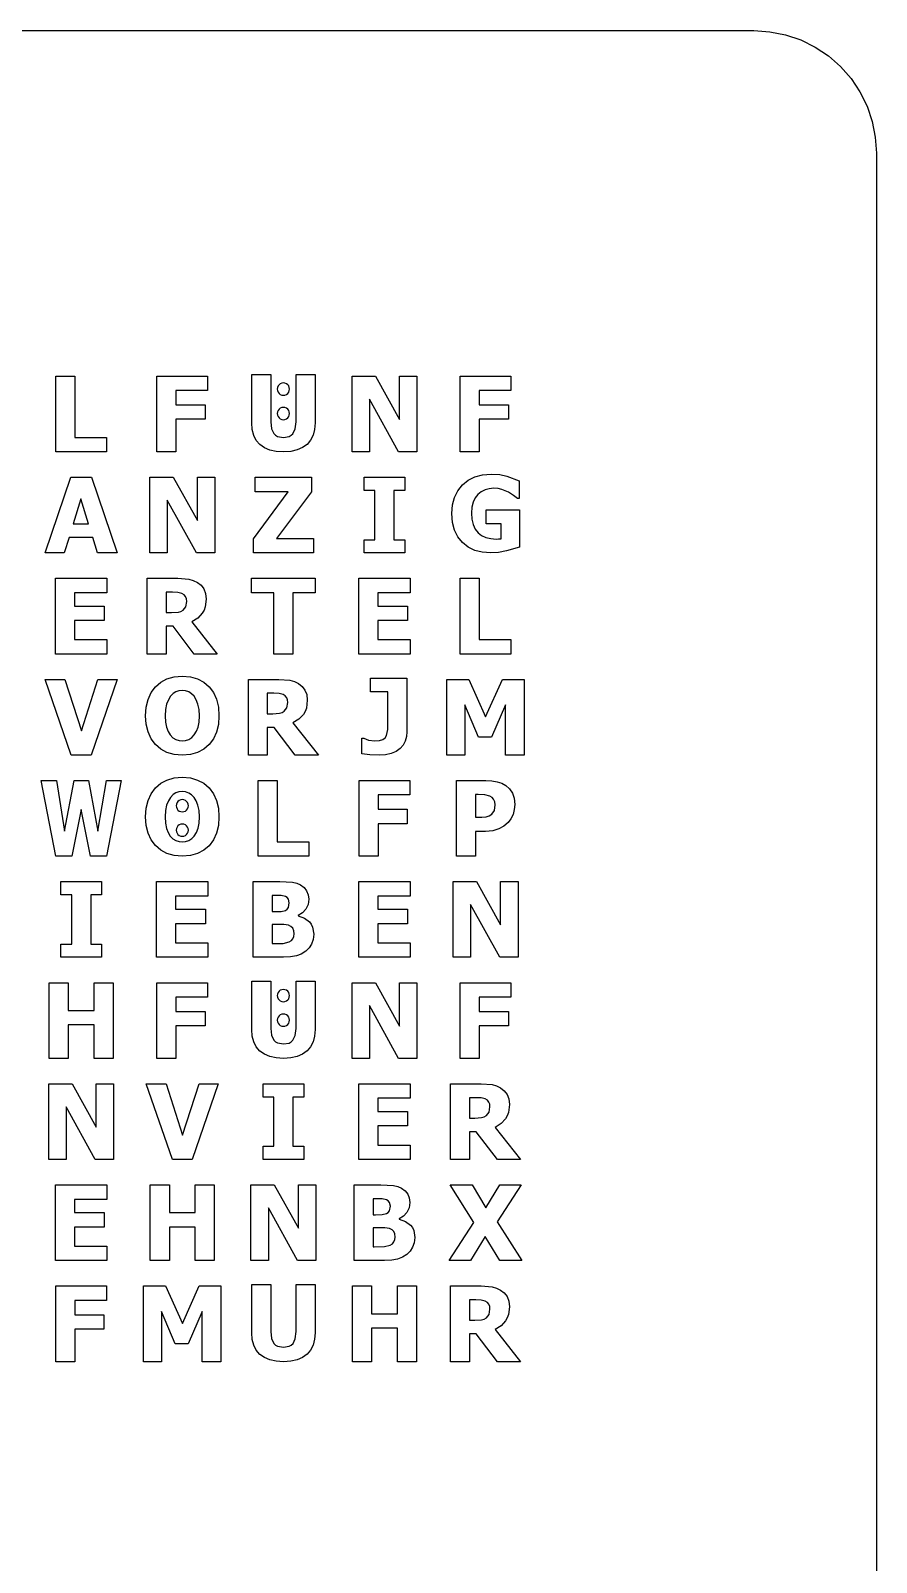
# Model space of a CAD drawing. Header units: metres. Extents: x -40 to 250, y -40 to 460.
# Drawn here: x 112 to 250, y 210 to 460 of the extents above; entities that cross this region are included whole.
import ezdxf

# ---------------------------------------------------------------- set-up
doc = ezdxf.new("R2010")
doc.units = ezdxf.units.M

msp = doc.modelspace()

# ---------------------------------------------------------------- linework, layer by layer
at = {"layer": 'A'}
for p, q in [((114.35, 374.75), (118.53, 387.11)), ((118.53, 387.11), (121.92, 387.11)), ((121.92, 387.11), (126.09, 374.75)), ((120.18, 383.59), (118.92, 379.52)), ((121.44, 379.52), (120.18, 383.59)), ((118.92, 379.52), (121.44, 379.52)), ((118.24, 377.27), (117.47, 374.75)), ((122.12, 377.27), (118.24, 377.27)), ((122.89, 374.75), (122.12, 377.27)), ((117.47, 374.75), (114.35, 374.75)), ((126.09, 374.75), (122.89, 374.75))]:
    msp.add_line(p, q, dxfattribs=at)
at = {"layer": 'B#1'}
for p, q in [((148.28, 308.75), (148.28, 321.11)), ((148.28, 321.11), (152.65, 321.11)), ((152.65, 321.11), (154.71, 321.01)), ((154.71, 321.01), (155.39, 320.85)), ((155.39, 320.85), (156.03, 320.57)), ((156.03, 320.57), (156.61, 320.15)), ((156.61, 320.15), (157.02, 319.62)), ((151.59, 318.84), (151.37, 318.84)), ((151.37, 318.84), (151.37, 316.23)), ((152.84, 318.83), (151.59, 318.84)), ((153.56, 318.69), (152.84, 318.83)), ((153.84, 318.5), (153.56, 318.69)), ((154.04, 318.23), (153.84, 318.5)), ((154.19, 317.62), (154.04, 318.23)), ((154.05, 316.9), (154.19, 317.62)), ((157.02, 319.62), (157.27, 318.97)), ((157.35, 318.24), (157.24, 317.38)), ((157.27, 318.97), (157.35, 318.24)), ((151.37, 316.23), (151.76, 316.23)), ((151.76, 316.23), (152.88, 316.25)), ((152.88, 316.25), (153.54, 316.42)), ((153.54, 316.42), (153.85, 316.63)), ((153.85, 316.63), (154.05, 316.9)), ((156.36, 316.02), (155.65, 315.59)), ((155.65, 315.59), (155.65, 315.52)), ((155.65, 315.52), (156.68, 315.16)), ((156.9, 316.63), (156.36, 316.02)), ((156.68, 315.16), (157.48, 314.54)), ((157.24, 317.38), (156.9, 316.63)), ((151.94, 314.11), (151.37, 314.11)), ((151.37, 314.11), (151.37, 311.02)), ((153.27, 314.1), (151.94, 314.11)), ((154.04, 313.98), (153.27, 314.1)), ((154.45, 313.77), (154.04, 313.98)), ((154.74, 313.49), (154.45, 313.77)), ((154.92, 313.1), (154.74, 313.49)), ((154.97, 312.59), (154.92, 313.1)), ((154.93, 312.17), (154.97, 312.59)), ((157.48, 314.54), (157.78, 314.14)), ((157.78, 314.14), (158, 313.67)), ((158, 313.67), (158.17, 312.54)), ((158.17, 312.54), (158.08, 311.67)), ((151.37, 311.02), (151.54, 311.02)), ((151.54, 311.02), (153.21, 311.03)), ((153.21, 311.03), (154.16, 311.26)), ((154.16, 311.26), (154.53, 311.48)), ((154.53, 311.48), (154.78, 311.79)), ((154.78, 311.79), (154.93, 312.17)), ((157.41, 310.28), (156.88, 309.76)), ((157.82, 310.92), (157.41, 310.28)), ((158.08, 311.67), (157.82, 310.92)), ((153.23, 308.75), (148.28, 308.75)), ((154.4, 308.81), (153.23, 308.75)), ((155.35, 308.98), (154.4, 308.81)), ((156.15, 309.29), (155.35, 308.98)), ((156.88, 309.76), (156.15, 309.29))]:
    msp.add_line(p, q, dxfattribs=at)
at = {"layer": 'B#2'}
for p, q in [((164.78, 259.25), (164.78, 271.61)), ((164.78, 271.61), (169.14, 271.61)), ((169.14, 271.61), (171.21, 271.51)), ((171.21, 271.51), (171.89, 271.35)), ((171.89, 271.35), (172.52, 271.07)), ((172.52, 271.07), (173.1, 270.65)), ((173.1, 270.65), (173.52, 270.12)), ((173.52, 270.12), (173.76, 269.47)), ((168.08, 269.34), (167.87, 269.34)), ((167.87, 269.34), (167.87, 266.73)), ((169.33, 269.33), (168.08, 269.34)), ((170.06, 269.19), (169.33, 269.33)), ((170.34, 269), (170.06, 269.19)), ((170.54, 268.73), (170.34, 269)), ((170.69, 268.12), (170.54, 268.73)), ((170.55, 267.4), (170.69, 268.12)), ((173.73, 267.88), (173.39, 267.13)), ((173.84, 268.74), (173.73, 267.88)), ((173.76, 269.47), (173.84, 268.74)), ((167.87, 266.73), (168.26, 266.73)), ((168.26, 266.73), (169.37, 266.75)), ((169.37, 266.75), (170.03, 266.92)), ((170.03, 266.92), (170.35, 267.13)), ((170.35, 267.13), (170.55, 267.4)), ((172.85, 266.52), (172.14, 266.09)), ((172.14, 266.09), (172.14, 266.02)), ((172.14, 266.02), (173.17, 265.66)), ((173.39, 267.13), (172.85, 266.52)), ((173.17, 265.66), (173.98, 265.04)), ((173.98, 265.04), (174.28, 264.64)), ((168.44, 264.61), (167.87, 264.61)), ((167.87, 264.61), (167.87, 261.52)), ((169.76, 264.6), (168.44, 264.61)), ((170.54, 264.48), (169.76, 264.6)), ((170.95, 264.27), (170.54, 264.48)), ((171.24, 263.99), (170.95, 264.27)), ((171.41, 263.6), (171.24, 263.99)), ((171.27, 262.29), (171.42, 262.67)), ((171.47, 263.09), (171.41, 263.6)), ((171.42, 262.67), (171.47, 263.09)), ((174.28, 264.64), (174.49, 264.17)), ((174.49, 264.17), (174.67, 263.04)), ((174.67, 263.04), (174.58, 262.17)), ((167.87, 261.52), (168.03, 261.52)), ((168.03, 261.52), (169.71, 261.53)), ((169.71, 261.53), (170.66, 261.76)), ((170.66, 261.76), (171.02, 261.98)), ((171.02, 261.98), (171.27, 262.29)), ((173.38, 260.26), (172.65, 259.79)), ((173.91, 260.78), (173.38, 260.26)), ((174.32, 261.42), (173.91, 260.78)), ((174.58, 262.17), (174.32, 261.42)), ((169.73, 259.25), (164.78, 259.25)), ((170.9, 259.31), (169.73, 259.25)), ((171.85, 259.48), (170.9, 259.31)), ((172.65, 259.79), (171.85, 259.48))]:
    msp.add_line(p, q, dxfattribs=at)
at = {"layer": 'E#11'}
for p, q in [((165.54, 275.75), (165.54, 288.11)), ((165.54, 288.11), (173.9, 288.11)), ((173.9, 288.11), (173.9, 285.75)), ((173.9, 285.75), (168.63, 285.75)), ((168.63, 285.75), (168.63, 283.59)), ((168.63, 283.59), (173.49, 283.59)), ((173.49, 283.59), (173.49, 281.23)), ((173.49, 281.23), (168.63, 281.23)), ((168.63, 281.23), (168.63, 278.11)), ((168.63, 278.11), (173.9, 278.11)), ((173.9, 278.11), (173.9, 275.75)), ((173.9, 275.75), (165.54, 275.75))]:
    msp.add_line(p, q, dxfattribs=at)
at = {"layer": 'E#12'}
for p, q in [((116.04, 259.25), (116.04, 271.61)), ((116.04, 271.61), (124.4, 271.61)), ((124.4, 271.61), (124.4, 269.25)), ((124.4, 269.25), (119.13, 269.25)), ((119.13, 269.25), (119.13, 267.09)), ((119.13, 267.09), (123.99, 267.09)), ((123.99, 267.09), (123.99, 264.73)), ((123.99, 264.73), (119.13, 264.73)), ((119.13, 264.73), (119.13, 261.61)), ((119.13, 261.61), (124.4, 261.61)), ((124.4, 261.61), (124.4, 259.25)), ((124.4, 259.25), (116.04, 259.25))]:
    msp.add_line(p, q, dxfattribs=at)
at = {"layer": 'E#3'}
for p, q in [((116.04, 358.25), (116.04, 370.61)), ((116.04, 370.61), (124.4, 370.61)), ((124.4, 370.61), (124.4, 368.25)), ((124.4, 368.25), (119.13, 368.25)), ((119.13, 368.25), (119.13, 366.09)), ((119.13, 366.09), (123.99, 366.09)), ((123.99, 366.09), (123.99, 363.73)), ((123.99, 363.73), (119.13, 363.73)), ((119.13, 363.73), (119.13, 360.61)), ((119.13, 360.61), (124.4, 360.61)), ((124.4, 360.61), (124.4, 358.25)), ((124.4, 358.25), (116.04, 358.25))]:
    msp.add_line(p, q, dxfattribs=at)
at = {"layer": 'E#4'}
for p, q in [((165.54, 358.25), (165.54, 370.61)), ((165.54, 370.61), (173.9, 370.61)), ((173.9, 370.61), (173.9, 368.25)), ((173.9, 368.25), (168.63, 368.25)), ((168.63, 368.25), (168.63, 366.09)), ((168.63, 366.09), (173.49, 366.09)), ((173.49, 366.09), (173.49, 363.73)), ((173.49, 363.73), (168.63, 363.73)), ((168.63, 363.73), (168.63, 360.61)), ((168.63, 360.61), (173.9, 360.61)), ((173.9, 360.61), (173.9, 358.25)), ((173.9, 358.25), (165.54, 358.25))]:
    msp.add_line(p, q, dxfattribs=at)
at = {"layer": 'E#6'}
for p, q in [((132.54, 308.75), (132.54, 321.11)), ((132.54, 321.11), (140.9, 321.11)), ((140.9, 321.11), (140.9, 318.75)), ((140.9, 318.75), (135.63, 318.75)), ((135.63, 318.75), (135.63, 316.59)), ((135.63, 316.59), (140.49, 316.59)), ((140.49, 316.59), (140.49, 314.23)), ((140.49, 314.23), (135.63, 314.23)), ((135.63, 314.23), (135.63, 311.11)), ((135.63, 311.11), (140.9, 311.11)), ((140.9, 311.11), (140.9, 308.75)), ((140.9, 308.75), (132.54, 308.75))]:
    msp.add_line(p, q, dxfattribs=at)
at = {"layer": 'E#7'}
for p, q in [((165.54, 308.75), (165.54, 321.11)), ((165.54, 321.11), (173.9, 321.11)), ((173.9, 321.11), (173.9, 318.75)), ((173.9, 318.75), (168.63, 318.75)), ((168.63, 318.75), (168.63, 316.59)), ((168.63, 316.59), (173.49, 316.59)), ((173.49, 316.59), (173.49, 314.23)), ((173.49, 314.23), (168.63, 314.23)), ((168.63, 314.23), (168.63, 311.11)), ((168.63, 311.11), (173.9, 311.11)), ((173.9, 311.11), (173.9, 308.75)), ((173.9, 308.75), (165.54, 308.75))]:
    msp.add_line(p, q, dxfattribs=at)
at = {"layer": 'F'}
for p, q in [((132.58, 391.25), (132.58, 403.61)), ((132.58, 403.61), (140.86, 403.61)), ((140.86, 403.61), (140.86, 401.25)), ((140.86, 401.25), (135.67, 401.25)), ((135.67, 401.25), (135.67, 398.92)), ((135.67, 398.92), (140.44, 398.92)), ((140.44, 398.92), (140.44, 396.56)), ((140.44, 396.56), (135.67, 396.56)), ((135.67, 396.56), (135.67, 391.25)), ((135.67, 391.25), (132.58, 391.25))]:
    msp.add_line(p, q, dxfattribs=at)
at = {"layer": 'F#2'}
for p, q in [((182.08, 391.25), (182.08, 403.61)), ((182.08, 403.61), (190.36, 403.61)), ((190.36, 403.61), (190.36, 401.25)), ((190.36, 401.25), (185.17, 401.25)), ((185.17, 401.25), (185.17, 398.92)), ((185.17, 398.92), (189.94, 398.92)), ((189.94, 398.92), (189.94, 396.56)), ((189.94, 396.56), (185.17, 396.56)), ((185.17, 396.56), (185.17, 391.25)), ((185.17, 391.25), (182.08, 391.25))]:
    msp.add_line(p, q, dxfattribs=at)
at = {"layer": 'F#3'}
for p, q in [((165.58, 325.25), (165.58, 337.61)), ((165.58, 337.61), (173.86, 337.61)), ((173.86, 337.61), (173.86, 335.25)), ((173.86, 335.25), (168.67, 335.25)), ((168.67, 335.25), (168.67, 332.92)), ((168.67, 332.92), (173.44, 332.92)), ((173.44, 332.92), (173.44, 330.56)), ((173.44, 330.56), (168.67, 330.56)), ((168.67, 330.56), (168.67, 325.25)), ((168.67, 325.25), (165.58, 325.25))]:
    msp.add_line(p, q, dxfattribs=at)
at = {"layer": 'F#4'}
for p, q in [((132.58, 292.25), (132.58, 304.61)), ((132.58, 304.61), (140.86, 304.61)), ((140.86, 304.61), (140.86, 302.25)), ((140.86, 302.25), (135.67, 302.25)), ((135.67, 302.25), (135.67, 299.92)), ((135.67, 299.92), (140.44, 299.92)), ((140.44, 297.56), (135.67, 297.56)), ((135.67, 297.56), (135.67, 292.25)), ((140.44, 299.92), (140.44, 297.56)), ((135.67, 292.25), (132.58, 292.25))]:
    msp.add_line(p, q, dxfattribs=at)
at = {"layer": 'F#5'}
for p, q in [((182.08, 292.25), (182.08, 304.61)), ((182.08, 304.61), (190.36, 304.61)), ((190.36, 304.61), (190.36, 302.25)), ((190.36, 302.25), (185.17, 302.25)), ((185.17, 302.25), (185.17, 299.92)), ((185.17, 299.92), (189.94, 299.92)), ((189.94, 297.56), (185.17, 297.56)), ((185.17, 297.56), (185.17, 292.25)), ((189.94, 299.92), (189.94, 297.56)), ((185.17, 292.25), (182.08, 292.25))]:
    msp.add_line(p, q, dxfattribs=at)
at = {"layer": 'F#7'}
for p, q in [((116.08, 242.75), (116.08, 255.11)), ((116.08, 255.11), (124.36, 255.11)), ((124.36, 255.11), (124.36, 252.75)), ((124.36, 252.75), (119.17, 252.75)), ((119.17, 252.75), (119.17, 250.42)), ((119.17, 250.42), (123.94, 250.42)), ((123.94, 250.42), (123.94, 248.06)), ((123.94, 248.06), (119.17, 248.06)), ((119.17, 248.06), (119.17, 242.75)), ((119.17, 242.75), (116.08, 242.75))]:
    msp.add_line(p, q, dxfattribs=at)
at = {"layer": 'G'}
for p, q in [((185.74, 387.5), (187.16, 387.61)), ((187.16, 387.61), (188.57, 387.54)), ((188.57, 387.54), (189.69, 387.31)), ((181.67, 384.91), (182.43, 385.86)), ((182.43, 385.86), (183.37, 386.62)), ((183.37, 386.62), (184.48, 387.17)), ((184.48, 387.17), (185.74, 387.5)), ((186.13, 385.05), (185.51, 384.74)), ((186.83, 385.24), (186.13, 385.05)), ((187.59, 385.3), (186.83, 385.24)), ((188.25, 385.25), (187.59, 385.3)), ((188.88, 385.11), (188.25, 385.25)), ((189.95, 384.65), (188.88, 385.11)), ((189.69, 387.31), (191.7, 386.51)), ((191.7, 386.51), (191.7, 383.62)), ((180.7, 381.2), (180.81, 382.58)), ((180.81, 382.58), (181.13, 383.82)), ((181.13, 383.82), (181.67, 384.91)), ((184.19, 383.03), (183.97, 382.2)), ((184.52, 383.72), (184.19, 383.03)), ((184.96, 384.29), (184.52, 383.72)), ((185.51, 384.74), (184.96, 384.29)), ((190.77, 384.11), (189.95, 384.65)), ((191.41, 383.62), (190.77, 384.11)), ((191.7, 383.62), (191.41, 383.62)), ((180.81, 379.74), (180.7, 381.2)), ((183.97, 382.2), (183.9, 381.25)), ((183.9, 381.25), (183.97, 380.24)), ((183.97, 380.24), (184.17, 379.37)), ((186.34, 379.48), (186.34, 381.8)), ((186.34, 381.8), (191.75, 381.8)), ((191.75, 381.8), (191.75, 375.71)), ((181.13, 378.46), (180.81, 379.74)), ((181.67, 377.36), (181.13, 378.46)), ((184.17, 379.37), (184.51, 378.64)), ((184.51, 378.64), (184.99, 378.05)), ((184.99, 378.05), (185.58, 377.6)), ((185.58, 377.6), (186.28, 377.28)), ((188.74, 379.48), (186.34, 379.48)), ((188.74, 377.06), (188.74, 379.48)), ((182.43, 376.43), (181.67, 377.36)), ((183.37, 375.7), (182.43, 376.43)), ((184.45, 375.17), (183.37, 375.7)), ((185.69, 374.86), (184.45, 375.17)), ((186.28, 377.28), (187.07, 377.09)), ((187.07, 377.09), (187.96, 377.02)), ((187.96, 377.02), (188.35, 377.03)), ((189.63, 375.07), (188.34, 374.83)), ((188.35, 377.03), (188.74, 377.06)), ((191.75, 375.71), (189.63, 375.07)), ((187.07, 374.75), (185.69, 374.86)), ((188.34, 374.83), (187.07, 374.75))]:
    msp.add_line(p, q, dxfattribs=at)
at = {"layer": 'H#3'}
for p, q in [((115, 292.25), (115, 304.61)), ((115, 304.61), (118.11, 304.61)), ((118.11, 304.61), (118.11, 300.09)), ((122.33, 300.09), (122.33, 304.61)), ((122.33, 304.61), (125.44, 304.61)), ((125.44, 304.61), (125.44, 292.25)), ((118.11, 300.09), (122.33, 300.09)), ((122.33, 297.73), (118.11, 297.73)), ((118.11, 297.73), (118.11, 292.25)), ((122.33, 292.25), (122.33, 297.73)), ((118.11, 292.25), (115, 292.25)), ((125.44, 292.25), (122.33, 292.25))]:
    msp.add_line(p, q, dxfattribs=at)
at = {"layer": 'H#5'}
for p, q in [((131.5, 259.25), (131.5, 271.61)), ((131.5, 271.61), (134.61, 271.61)), ((134.61, 271.61), (134.61, 267.09)), ((138.83, 267.09), (138.83, 271.61)), ((138.83, 271.61), (141.94, 271.61)), ((141.94, 271.61), (141.94, 259.25)), ((134.61, 267.09), (138.83, 267.09)), ((138.83, 264.73), (134.61, 264.73)), ((134.61, 264.73), (134.61, 259.25)), ((138.83, 259.25), (138.83, 264.73)), ((134.61, 259.25), (131.5, 259.25)), ((141.94, 259.25), (138.83, 259.25))]:
    msp.add_line(p, q, dxfattribs=at)
at = {"layer": 'H#7'}
for p, q in [((164.5, 242.75), (164.5, 255.11)), ((164.5, 255.11), (167.61, 255.11)), ((167.61, 255.11), (167.61, 250.59)), ((171.83, 250.59), (171.83, 255.11)), ((171.83, 255.11), (174.94, 255.11)), ((174.94, 255.11), (174.94, 242.75)), ((167.61, 250.59), (171.83, 250.59)), ((171.83, 248.23), (167.61, 248.23)), ((167.61, 248.23), (167.61, 242.75)), ((171.83, 242.75), (171.83, 248.23)), ((167.61, 242.75), (164.5, 242.75)), ((174.94, 242.75), (171.83, 242.75))]:
    msp.add_line(p, q, dxfattribs=at)
at = {"layer": 'I#1'}
for p, q in [((166.39, 384.95), (166.39, 387.11)), ((166.39, 387.11), (173.05, 387.11)), ((173.05, 387.11), (173.05, 384.95)), ((168.17, 384.95), (166.39, 384.95)), ((168.17, 376.91), (168.17, 384.95)), ((173.05, 384.95), (171.27, 384.95)), ((171.27, 384.95), (171.27, 376.91)), ((166.39, 374.75), (166.39, 376.91)), ((166.39, 376.91), (168.17, 376.91)), ((171.27, 376.91), (173.05, 376.91)), ((173.05, 376.91), (173.05, 374.75)), ((173.05, 374.75), (166.39, 374.75))]:
    msp.add_line(p, q, dxfattribs=at)
at = {"layer": 'I#5'}
for p, q in [((116.89, 318.95), (116.89, 321.11)), ((116.89, 321.11), (123.55, 321.11)), ((123.55, 321.11), (123.55, 318.95)), ((118.67, 318.95), (116.89, 318.95)), ((118.67, 310.91), (118.67, 318.95)), ((123.55, 318.95), (121.77, 318.95)), ((121.77, 318.95), (121.77, 310.91)), ((116.89, 308.75), (116.89, 310.91)), ((116.89, 310.91), (118.67, 310.91)), ((121.77, 310.91), (123.55, 310.91)), ((123.55, 310.91), (123.55, 308.75)), ((123.55, 308.75), (116.89, 308.75))]:
    msp.add_line(p, q, dxfattribs=at)
at = {"layer": 'I#7'}
for p, q in [((149.9, 285.95), (149.9, 288.11)), ((149.9, 288.11), (156.56, 288.11)), ((156.56, 288.11), (156.56, 285.95)), ((151.67, 285.95), (149.9, 285.95)), ((151.67, 277.91), (151.67, 285.95)), ((156.56, 285.95), (154.78, 285.95)), ((154.78, 285.95), (154.78, 277.91)), ((149.9, 275.75), (149.9, 277.91)), ((149.9, 277.91), (151.67, 277.91)), ((154.78, 277.91), (156.56, 277.91)), ((156.56, 277.91), (156.56, 275.75)), ((156.56, 275.75), (149.9, 275.75))]:
    msp.add_line(p, q, dxfattribs=at)
at = {"layer": 'J'}
for p, q in [((167.46, 352.06), (167.46, 354.3)), ((167.46, 354.3), (173.39, 354.3)), ((173.39, 354.3), (173.39, 345.57)), ((170.29, 352.06), (167.46, 352.06)), ((170.29, 347.1), (170.29, 352.06)), ((170.05, 344.97), (170.27, 345.91)), ((170.27, 345.91), (170.29, 347.1)), ((173.39, 345.57), (173.32, 344.79)), ((166.05, 341.99), (166.05, 344.5)), ((166.05, 344.5), (166.33, 344.5)), ((166.33, 344.5), (167.11, 344.22)), ((167.11, 344.22), (168.16, 344.09)), ((168.16, 344.09), (168.89, 344.15)), ((168.89, 344.15), (169.43, 344.32)), ((169.43, 344.32), (169.81, 344.6)), ((169.81, 344.6), (170.05, 344.97)), ((172.29, 342.85), (171.61, 342.36)), ((172.77, 343.4), (172.29, 342.85)), ((173.12, 344.05), (172.77, 343.4)), ((173.32, 344.79), (173.12, 344.05)), ((167.32, 341.81), (166.05, 341.99)), ((168.87, 341.75), (167.32, 341.81)), ((169.91, 341.82), (168.87, 341.75)), ((170.82, 342.02), (169.91, 341.82)), ((171.61, 342.36), (170.82, 342.02))]:
    msp.add_line(p, q, dxfattribs=at)
at = {"layer": 'L'}
for p, q in [((116.1, 391.25), (116.1, 403.61)), ((116.1, 403.61), (119.2, 403.61)), ((119.2, 403.61), (119.2, 393.61)), ((119.2, 393.61), (124.35, 393.61)), ((124.35, 393.61), (124.35, 391.25)), ((124.35, 391.25), (116.1, 391.25))]:
    msp.add_line(p, q, dxfattribs=at)
at = {"layer": 'L#1'}
for p, q in [((182.1, 358.25), (182.1, 370.61)), ((182.1, 370.61), (185.2, 370.61)), ((185.2, 370.61), (185.2, 360.61)), ((185.2, 360.61), (190.35, 360.61)), ((190.35, 360.61), (190.35, 358.25)), ((190.35, 358.25), (182.1, 358.25))]:
    msp.add_line(p, q, dxfattribs=at)
at = {"layer": 'L#3'}
for p, q in [((149.1, 325.25), (149.1, 337.61)), ((149.1, 337.61), (152.21, 337.61)), ((152.21, 337.61), (152.21, 327.61)), ((152.21, 327.61), (157.35, 327.61)), ((157.35, 327.61), (157.35, 325.25)), ((157.35, 325.25), (149.1, 325.25))]:
    msp.add_line(p, q, dxfattribs=at)
at = {"layer": 'Layer0'}
for p, q in [((-20, 460), (230, 460)), ((230, 460), (232.61, 459.83)), ((232.61, 459.83), (235.18, 459.32)), ((235.18, 459.32), (237.65, 458.48)), ((237.65, 458.48), (240, 457.32)), ((240, 457.32), (242.18, 455.87)), ((242.18, 455.87), (244.14, 454.14)), ((244.14, 454.14), (245.87, 452.18)), ((245.87, 452.18), (247.32, 450)), ((247.32, 450), (248.48, 447.65)), ((248.48, 447.65), (249.32, 445.18)), ((249.32, 445.18), (249.83, 442.61)), ((249.83, 442.61), (250, 440)), ((250, 440), (250, -20)), ((153.22, 402.5), (152.96, 402.47)), ((153.48, 402.47), (153.22, 402.5)), ((152.26, 401.76), (152.22, 401.5)), ((152.22, 401.5), (152.26, 401.24)), ((152.36, 402), (152.26, 401.76)), ((152.26, 401.24), (152.36, 401)), ((152.51, 402.21), (152.36, 402)), ((152.36, 401), (152.51, 400.79)), ((152.72, 402.37), (152.51, 402.21)), ((152.51, 400.79), (152.72, 400.63)), ((152.96, 402.47), (152.72, 402.37)), ((152.72, 400.63), (152.96, 400.53)), ((152.96, 400.53), (153.22, 400.5)), ((153.22, 400.5), (153.48, 400.53)), ((153.72, 402.37), (153.48, 402.47)), ((153.48, 400.53), (153.72, 400.63)), ((153.93, 402.21), (153.72, 402.37)), ((153.72, 400.63), (153.93, 400.79)), ((154.09, 402), (153.93, 402.21)), ((153.93, 400.79), (154.09, 401)), ((154.19, 401.76), (154.09, 402)), ((154.09, 401), (154.19, 401.24)), ((154.22, 401.5), (154.19, 401.76)), ((154.19, 401.24), (154.22, 401.5)), ((152.26, 397.76), (152.22, 397.5)), ((152.22, 397.5), (152.26, 397.24)), ((152.36, 398), (152.26, 397.76)), ((152.51, 398.21), (152.36, 398)), ((152.72, 398.37), (152.51, 398.21)), ((152.96, 398.47), (152.72, 398.37)), ((153.22, 398.5), (152.96, 398.47)), ((153.48, 398.47), (153.22, 398.5)), ((153.72, 398.37), (153.48, 398.47)), ((153.93, 398.21), (153.72, 398.37)), ((154.09, 398), (153.93, 398.21)), ((154.19, 397.76), (154.09, 398)), ((154.22, 397.5), (154.19, 397.76)), ((154.19, 397.24), (154.22, 397.5)), ((152.26, 397.24), (152.36, 397)), ((152.36, 397), (152.51, 396.79)), ((152.51, 396.79), (152.72, 396.63)), ((152.72, 396.63), (152.96, 396.53)), ((152.96, 396.53), (153.22, 396.5)), ((153.22, 396.5), (153.48, 396.53)), ((153.48, 396.53), (153.72, 396.63)), ((153.72, 396.63), (153.93, 396.79)), ((153.93, 396.79), (154.09, 397)), ((154.09, 397), (154.19, 397.24)), ((135.76, 333.76), (135.72, 333.5)), ((135.72, 333.5), (135.76, 333.24)), ((135.86, 334), (135.76, 333.76)), ((135.76, 333.24), (135.86, 333)), ((136.01, 334.21), (135.86, 334)), ((135.86, 333), (136.01, 332.79)), ((136.22, 334.37), (136.01, 334.21)), ((136.01, 332.79), (136.22, 332.63)), ((136.46, 334.47), (136.22, 334.37)), ((136.22, 332.63), (136.46, 332.53)), ((136.72, 334.5), (136.46, 334.47)), ((136.46, 332.53), (136.72, 332.5)), ((136.98, 334.47), (136.72, 334.5)), ((136.72, 332.5), (136.98, 332.53)), ((137.22, 334.37), (136.98, 334.47)), ((136.98, 332.53), (137.22, 332.63)), ((137.43, 334.21), (137.22, 334.37)), ((137.22, 332.63), (137.43, 332.79)), ((137.59, 334), (137.43, 334.21)), ((137.43, 332.79), (137.59, 333)), ((137.69, 333.76), (137.59, 334)), ((137.59, 333), (137.69, 333.24)), ((137.72, 333.5), (137.69, 333.76)), ((137.69, 333.24), (137.72, 333.5)), ((136.01, 330.21), (135.86, 330)), ((136.22, 330.37), (136.01, 330.21)), ((136.46, 330.47), (136.22, 330.37)), ((136.72, 330.5), (136.46, 330.47)), ((136.98, 330.47), (136.72, 330.5)), ((137.22, 330.37), (136.98, 330.47)), ((137.43, 330.21), (137.22, 330.37)), ((137.59, 330), (137.43, 330.21)), ((135.76, 329.76), (135.72, 329.5)), ((135.72, 329.5), (135.76, 329.24)), ((135.86, 330), (135.76, 329.76)), ((135.76, 329.24), (135.86, 329)), ((135.86, 329), (136.01, 328.79)), ((136.01, 328.79), (136.22, 328.63)), ((136.22, 328.63), (136.46, 328.53)), ((136.46, 328.53), (136.72, 328.5)), ((136.72, 328.5), (136.98, 328.53)), ((136.98, 328.53), (137.22, 328.63)), ((137.22, 328.63), (137.43, 328.79)), ((137.43, 328.79), (137.59, 329)), ((137.69, 329.76), (137.59, 330)), ((137.59, 329), (137.69, 329.24)), ((137.72, 329.5), (137.69, 329.76)), ((137.69, 329.24), (137.72, 329.5)), ((152.26, 302.76), (152.22, 302.5)), ((152.36, 303), (152.26, 302.76)), ((152.51, 303.21), (152.36, 303)), ((152.72, 303.37), (152.51, 303.21)), ((152.96, 303.47), (152.72, 303.37)), ((153.22, 303.5), (152.96, 303.47)), ((153.48, 303.47), (153.22, 303.5)), ((153.72, 303.37), (153.48, 303.47)), ((153.93, 303.21), (153.72, 303.37)), ((154.09, 303), (153.93, 303.21)), ((154.19, 302.76), (154.09, 303)), ((154.22, 302.5), (154.19, 302.76)), ((152.22, 302.5), (152.26, 302.24)), ((152.26, 302.24), (152.36, 302)), ((152.36, 302), (152.51, 301.79)), ((152.51, 301.79), (152.72, 301.63)), ((152.72, 301.63), (152.96, 301.53)), ((152.96, 301.53), (153.22, 301.5)), ((153.22, 301.5), (153.48, 301.53)), ((153.48, 301.53), (153.72, 301.63)), ((153.72, 301.63), (153.93, 301.79)), ((153.93, 301.79), (154.09, 302)), ((154.09, 302), (154.19, 302.24)), ((154.19, 302.24), (154.22, 302.5)), ((152.26, 298.76), (152.22, 298.5)), ((152.22, 298.5), (152.26, 298.24)), ((152.36, 299), (152.26, 298.76)), ((152.26, 298.24), (152.36, 298)), ((152.51, 299.21), (152.36, 299)), ((152.36, 298), (152.51, 297.79)), ((152.72, 299.37), (152.51, 299.21)), ((152.51, 297.79), (152.72, 297.63)), ((152.96, 299.47), (152.72, 299.37)), ((152.72, 297.63), (152.96, 297.53)), ((153.22, 299.5), (152.96, 299.47)), ((152.96, 297.53), (153.22, 297.5)), ((153.48, 299.47), (153.22, 299.5)), ((153.22, 297.5), (153.48, 297.53)), ((153.72, 299.37), (153.48, 299.47)), ((153.48, 297.53), (153.72, 297.63)), ((153.93, 299.21), (153.72, 299.37)), ((153.72, 297.63), (153.93, 297.79)), ((154.09, 299), (153.93, 299.21)), ((153.93, 297.79), (154.09, 298)), ((154.19, 298.76), (154.09, 299)), ((154.09, 298), (154.19, 298.24)), ((154.22, 298.5), (154.19, 298.76)), ((154.19, 298.24), (154.22, 298.5))]:
    msp.add_line(p, q, dxfattribs=at)
at = {"layer": 'M'}
for p, q in [((179.91, 341.75), (179.91, 354.11)), ((179.91, 354.11), (183.49, 354.11)), ((183.49, 354.11), (186.23, 348.01)), ((186.23, 348.01), (188.96, 354.11)), ((188.96, 354.11), (192.53, 354.11)), ((192.53, 354.11), (192.53, 341.75)), ((185.08, 344.66), (182.83, 349.94)), ((182.83, 349.94), (182.83, 341.75)), ((189.45, 349.94), (187.2, 344.66)), ((189.45, 341.75), (189.45, 349.94)), ((187.2, 344.66), (185.08, 344.66)), ((182.83, 341.75), (179.91, 341.75)), ((192.53, 341.75), (189.45, 341.75))]:
    msp.add_line(p, q, dxfattribs=at)
at = {"layer": 'M#1'}
for p, q in [((130.41, 242.75), (130.41, 255.11)), ((130.41, 255.11), (133.99, 255.11)), ((133.99, 255.11), (136.73, 249.01)), ((136.73, 249.01), (139.46, 255.11)), ((139.46, 255.11), (143.03, 255.11)), ((143.03, 255.11), (143.03, 242.75)), ((135.58, 245.66), (133.33, 250.94)), ((133.33, 250.94), (133.33, 242.75)), ((139.95, 250.94), (137.7, 245.66)), ((139.95, 242.75), (139.95, 250.94)), ((137.7, 245.66), (135.58, 245.66)), ((133.33, 242.75), (130.41, 242.75)), ((143.03, 242.75), (139.95, 242.75))]:
    msp.add_line(p, q, dxfattribs=at)
at = {"layer": 'N'}
for p, q in [((164.43, 391.25), (164.43, 403.61)), ((164.43, 403.61), (168.24, 403.61)), ((168.24, 403.61), (172.18, 396.53)), ((172.18, 396.53), (172.18, 403.61)), ((172.18, 403.61), (175.02, 403.61)), ((175.02, 403.61), (175.02, 391.25)), ((172.03, 391.25), (167.26, 399.87)), ((167.26, 399.87), (167.26, 391.25)), ((167.26, 391.25), (164.43, 391.25)), ((175.02, 391.25), (172.03, 391.25))]:
    msp.add_line(p, q, dxfattribs=at)
at = {"layer": 'N#2'}
for p, q in [((131.43, 374.75), (131.43, 387.11)), ((131.43, 387.11), (135.24, 387.11)), ((135.24, 387.11), (139.18, 380.03)), ((139.18, 380.03), (139.18, 387.11)), ((139.18, 387.11), (142.02, 387.11)), ((142.02, 387.11), (142.02, 374.75)), ((139.03, 374.75), (134.26, 383.37)), ((134.26, 383.37), (134.26, 374.75)), ((134.26, 374.75), (131.43, 374.75)), ((142.02, 374.75), (139.03, 374.75))]:
    msp.add_line(p, q, dxfattribs=at)
at = {"layer": 'N#5'}
for p, q in [((180.93, 308.75), (180.93, 321.11)), ((180.93, 321.11), (184.74, 321.11)), ((184.74, 321.11), (188.68, 314.03)), ((188.68, 314.03), (188.68, 321.11)), ((188.68, 321.11), (191.52, 321.11)), ((191.52, 321.11), (191.52, 308.75)), ((188.53, 308.75), (183.76, 317.37)), ((183.76, 317.37), (183.76, 308.75)), ((183.76, 308.75), (180.93, 308.75)), ((191.52, 308.75), (188.53, 308.75))]:
    msp.add_line(p, q, dxfattribs=at)
at = {"layer": 'N#6'}
for p, q in [((164.43, 292.25), (164.43, 304.61)), ((164.43, 304.61), (168.24, 304.61)), ((168.24, 304.61), (172.18, 297.53)), ((172.18, 297.53), (172.18, 304.61)), ((172.18, 304.61), (175.02, 304.61)), ((175.02, 304.61), (175.02, 292.25)), ((172.03, 292.25), (167.26, 300.87)), ((167.26, 300.87), (167.26, 292.25)), ((167.26, 292.25), (164.43, 292.25)), ((175.02, 292.25), (172.03, 292.25))]:
    msp.add_line(p, q, dxfattribs=at)
at = {"layer": 'N#8'}
for p, q in [((114.93, 275.75), (114.93, 288.11)), ((114.93, 288.11), (118.74, 288.11)), ((118.74, 288.11), (122.68, 281.03)), ((122.68, 281.03), (122.68, 288.11)), ((122.68, 288.11), (125.52, 288.11)), ((125.52, 288.11), (125.52, 275.75)), ((122.53, 275.75), (117.76, 284.37)), ((117.76, 284.37), (117.76, 275.75)), ((117.76, 275.75), (114.93, 275.75)), ((125.52, 275.75), (122.53, 275.75))]:
    msp.add_line(p, q, dxfattribs=at)
at = {"layer": 'N#9'}
for p, q in [((147.93, 259.25), (147.93, 271.61)), ((147.93, 271.61), (151.74, 271.61)), ((151.74, 271.61), (155.68, 264.53)), ((155.68, 264.53), (155.68, 271.61)), ((155.68, 271.61), (158.52, 271.61)), ((158.52, 271.61), (158.52, 259.25)), ((155.53, 259.25), (150.77, 267.87)), ((150.77, 267.87), (150.77, 259.25)), ((150.77, 259.25), (147.93, 259.25)), ((158.52, 259.25), (155.53, 259.25))]:
    msp.add_line(p, q, dxfattribs=at)
at = {"layer": 'O'}
for p, q in [((131.63, 351.95), (132.33, 352.89)), ((132.33, 352.89), (133.2, 353.65)), ((133.2, 353.65), (134.22, 354.19)), ((134.22, 354.19), (135.39, 354.52)), ((135.39, 354.52), (136.72, 354.63)), ((136.72, 354.63), (138.04, 354.52)), ((138.04, 354.52), (139.21, 354.19)), ((139.21, 354.19), (140.23, 353.66)), ((140.23, 353.66), (141.11, 352.9)), ((141.11, 352.9), (141.81, 351.96)), ((130.83, 349.6), (131.13, 350.85)), ((131.13, 350.85), (131.63, 351.95)), ((134.17, 350.08), (134, 349.21)), ((134.45, 350.8), (134.17, 350.08)), ((134.79, 351.36), (134.45, 350.8)), ((135.23, 351.81), (134.79, 351.36)), ((135.69, 352.09), (135.23, 351.81)), ((136.18, 352.24), (135.69, 352.09)), ((136.73, 352.29), (136.18, 352.24)), ((137.26, 352.24), (136.73, 352.29)), ((137.77, 352.07), (137.26, 352.24)), ((138.24, 351.78), (137.77, 352.07)), ((138.67, 351.35), (138.24, 351.78)), ((139.01, 350.78), (138.67, 351.35)), ((139.28, 350.07), (139.01, 350.78)), ((139.45, 349.21), (139.28, 350.07)), ((141.81, 351.96), (142.31, 350.86)), ((142.31, 350.86), (142.61, 349.6)), ((130.73, 348.18), (130.83, 349.6)), ((130.83, 346.78), (130.73, 348.18)), ((134, 349.21), (133.94, 348.18)), ((133.94, 348.18), (133.99, 347.14)), ((139.51, 348.19), (139.45, 349.21)), ((139.45, 347.14), (139.51, 348.19)), ((142.61, 349.6), (142.71, 348.18)), ((142.71, 348.18), (142.61, 346.77)), ((131.13, 345.53), (130.83, 346.78)), ((131.63, 344.43), (131.13, 345.53)), ((133.99, 347.14), (134.16, 346.3)), ((134.16, 346.3), (134.43, 345.6)), ((134.43, 345.6), (134.77, 345.04)), ((134.77, 345.04), (135.2, 344.6)), ((138.27, 344.62), (138.68, 345.05)), ((138.68, 345.05), (139.03, 345.64)), ((139.03, 345.64), (139.29, 346.31)), ((139.29, 346.31), (139.45, 347.14)), ((142.31, 345.51), (141.81, 344.41)), ((142.61, 346.77), (142.31, 345.51)), ((132.33, 343.49), (131.63, 344.43)), ((133.2, 342.73), (132.33, 343.49)), ((134.22, 342.18), (133.2, 342.73)), ((135.2, 344.6), (135.68, 344.3)), ((135.68, 344.3), (136.19, 344.14)), ((136.19, 344.14), (136.73, 344.08)), ((136.73, 344.08), (137.27, 344.14)), ((137.27, 344.14), (137.79, 344.32)), ((137.79, 344.32), (138.27, 344.62)), ((140.23, 342.72), (139.21, 342.18)), ((141.11, 343.47), (140.23, 342.72)), ((141.81, 344.41), (141.11, 343.47)), ((135.39, 341.86), (134.22, 342.18)), ((136.72, 341.75), (135.39, 341.86)), ((138.04, 341.86), (136.72, 341.75)), ((139.21, 342.18), (138.04, 341.86))]:
    msp.add_line(p, q, dxfattribs=at)
at = {"layer": 'O#5'}
for p, q in [((133.2, 337.15), (134.22, 337.69)), ((134.22, 337.69), (135.39, 338.02)), ((135.39, 338.02), (136.72, 338.13)), ((136.72, 338.13), (138.04, 338.02)), ((138.04, 338.02), (139.21, 337.69)), ((139.21, 337.69), (140.23, 337.16)), ((131.13, 334.35), (131.63, 335.45)), ((131.63, 335.45), (132.33, 336.39)), ((132.33, 336.39), (133.2, 337.15)), ((135.23, 335.31), (134.79, 334.86)), ((135.69, 335.59), (135.23, 335.31)), ((136.18, 335.74), (135.69, 335.59)), ((136.73, 335.79), (136.18, 335.74)), ((137.26, 335.74), (136.73, 335.79)), ((137.77, 335.57), (137.26, 335.74)), ((138.24, 335.28), (137.77, 335.57)), ((138.67, 334.85), (138.24, 335.28)), ((140.23, 337.16), (141.11, 336.4)), ((141.11, 336.4), (141.81, 335.46)), ((141.81, 335.46), (142.31, 334.36)), ((130.73, 331.68), (130.83, 333.1)), ((130.83, 333.1), (131.13, 334.35)), ((134, 332.71), (133.94, 331.68)), ((134.17, 333.58), (134, 332.71)), ((134.45, 334.3), (134.17, 333.58)), ((134.79, 334.86), (134.45, 334.3)), ((139.01, 334.28), (138.67, 334.85)), ((139.28, 333.57), (139.01, 334.28)), ((139.45, 332.71), (139.28, 333.57)), ((139.51, 331.69), (139.45, 332.71)), ((142.31, 334.36), (142.61, 333.1)), ((142.61, 333.1), (142.71, 331.68)), ((130.83, 330.28), (130.73, 331.68)), ((131.13, 329.03), (130.83, 330.28)), ((133.94, 331.68), (133.99, 330.64)), ((133.99, 330.64), (134.16, 329.8)), ((139.29, 329.81), (139.45, 330.64)), ((139.45, 330.64), (139.51, 331.69)), ((142.61, 330.27), (142.31, 329.01)), ((142.71, 331.68), (142.61, 330.27)), ((131.63, 327.93), (131.13, 329.03)), ((132.33, 326.99), (131.63, 327.93)), ((134.16, 329.8), (134.43, 329.1)), ((134.43, 329.1), (134.77, 328.54)), ((134.77, 328.54), (135.2, 328.1)), ((135.2, 328.1), (135.68, 327.8)), ((135.68, 327.8), (136.19, 327.64)), ((136.19, 327.64), (136.73, 327.58)), ((136.73, 327.58), (137.27, 327.64)), ((137.27, 327.64), (137.79, 327.82)), ((137.79, 327.82), (138.27, 328.12)), ((138.27, 328.12), (138.68, 328.55)), ((138.68, 328.55), (139.03, 329.14)), ((139.03, 329.14), (139.29, 329.81)), ((141.81, 327.91), (141.11, 326.97)), ((142.31, 329.01), (141.81, 327.91)), ((133.2, 326.23), (132.33, 326.99)), ((134.22, 325.68), (133.2, 326.23)), ((135.39, 325.36), (134.22, 325.68)), ((136.72, 325.25), (135.39, 325.36)), ((138.04, 325.36), (136.72, 325.25)), ((139.21, 325.68), (138.04, 325.36)), ((140.23, 326.22), (139.21, 325.68)), ((141.11, 326.97), (140.23, 326.22))]:
    msp.add_line(p, q, dxfattribs=at)
at = {"layer": 'P'}
for p, q in [((181.46, 325.25), (181.46, 337.61)), ((181.46, 337.61), (186.26, 337.61)), ((186.26, 337.61), (187.26, 337.56)), ((187.26, 337.56), (188.11, 337.42)), ((185.01, 335.3), (184.57, 335.3)), ((184.57, 335.3), (184.57, 331.6)), ((186.1, 335.27), (185.01, 335.3)), ((186.94, 335.05), (186.1, 335.27)), ((187.27, 334.85), (186.94, 335.05)), ((188.11, 337.42), (188.85, 337.16)), ((188.85, 337.16), (189.52, 336.8)), ((189.52, 336.8), (190.14, 336.25)), ((190.14, 336.25), (190.6, 335.56)), ((190.6, 335.56), (190.88, 334.71)), ((187.25, 332.1), (187.68, 332.74)), ((187.54, 334.54), (187.27, 334.85)), ((187.73, 334.12), (187.54, 334.54)), ((187.68, 332.74), (187.79, 333.63)), ((187.79, 333.63), (187.73, 334.12)), ((190.91, 332.87), (190.7, 332.07)), ((190.88, 334.71), (190.98, 333.71)), ((190.98, 333.71), (190.91, 332.87)), ((184.57, 331.6), (184.79, 331.6)), ((184.79, 331.6), (185.62, 331.61)), ((185.62, 331.61), (186.3, 331.67)), ((186.3, 331.67), (186.82, 331.83)), ((186.82, 331.83), (187.25, 332.1)), ((189.22, 330.16), (188.39, 329.7)), ((189.92, 330.76), (189.22, 330.16)), ((190.37, 331.35), (189.92, 330.76)), ((190.7, 332.07), (190.37, 331.35)), ((186.2, 329.29), (184.57, 329.29)), ((184.57, 329.29), (184.57, 325.25)), ((187.4, 329.4), (186.2, 329.29)), ((188.39, 329.7), (187.4, 329.4)), ((184.57, 325.25), (181.46, 325.25))]:
    msp.add_line(p, q, dxfattribs=at)
at = {"layer": 'R#1'}
for p, q in [((131.01, 358.25), (131.01, 370.61)), ((131.01, 370.61), (135.98, 370.61)), ((135.98, 370.61), (137.77, 370.48)), ((137.77, 370.48), (138.51, 370.28)), ((138.51, 370.28), (139.18, 369.95)), ((135.13, 368.34), (134.09, 368.34)), ((134.09, 368.34), (134.09, 365.01)), ((136.02, 368.3), (135.13, 368.34)), ((136.67, 368.15), (136.02, 368.3)), ((137.02, 367.92), (136.67, 368.15)), ((137.26, 367.63), (137.02, 367.92)), ((137.4, 367.26), (137.26, 367.63)), ((139.18, 369.95), (139.78, 369.47)), ((139.78, 369.47), (140.24, 368.87)), ((140.24, 368.87), (140.53, 368.13)), ((140.53, 368.13), (140.63, 367.22)), ((134.09, 365.01), (134.98, 365.01)), ((134.98, 365.01), (136.08, 365.09)), ((136.08, 365.09), (136.5, 365.21)), ((136.5, 365.21), (136.85, 365.42)), ((136.85, 365.42), (137.29, 365.98)), ((137.29, 365.98), (137.44, 366.83)), ((137.44, 366.83), (137.4, 367.26)), ((140.27, 365.39), (139.99, 364.91)), ((140.47, 365.93), (140.27, 365.39)), ((140.63, 367.22), (140.47, 365.93)), ((135.21, 362.78), (134.09, 362.78)), ((134.09, 362.78), (134.09, 358.25)), ((138.65, 358.25), (135.21, 362.78)), ((139.24, 364.12), (138.28, 363.5)), ((138.28, 363.5), (142.44, 358.25)), ((139.99, 364.91), (139.24, 364.12)), ((134.09, 358.25), (131.01, 358.25)), ((142.44, 358.25), (138.65, 358.25))]:
    msp.add_line(p, q, dxfattribs=at)
at = {"layer": 'R#2'}
for p, q in [((147.51, 341.75), (147.51, 354.11)), ((147.51, 354.11), (152.48, 354.11)), ((152.48, 354.11), (154.28, 353.98)), ((154.28, 353.98), (155.01, 353.78)), ((155.01, 353.78), (155.69, 353.45)), ((155.69, 353.45), (156.28, 352.97)), ((156.28, 352.97), (156.74, 352.37)), ((151.64, 351.84), (150.6, 351.84)), ((150.6, 351.84), (150.6, 348.51)), ((152.53, 351.8), (151.64, 351.84)), ((153.17, 351.65), (152.53, 351.8)), ((153.53, 351.42), (153.17, 351.65)), ((153.77, 351.13), (153.53, 351.42)), ((153.9, 350.76), (153.77, 351.13)), ((153.8, 349.48), (153.94, 350.33)), ((153.94, 350.33), (153.9, 350.76)), ((156.74, 352.37), (157.03, 351.63)), ((157.13, 350.72), (156.97, 349.43)), ((157.03, 351.63), (157.13, 350.72)), ((150.6, 348.51), (151.49, 348.51)), ((151.49, 348.51), (152.59, 348.59)), ((152.59, 348.59), (153.01, 348.71)), ((153.01, 348.71), (153.36, 348.92)), ((153.36, 348.92), (153.8, 349.48)), ((155.75, 347.62), (154.78, 347)), ((156.49, 348.41), (155.75, 347.62)), ((156.77, 348.89), (156.49, 348.41)), ((156.97, 349.43), (156.77, 348.89)), ((151.71, 346.28), (150.6, 346.28)), ((150.6, 346.28), (150.6, 341.75)), ((155.16, 341.75), (151.71, 346.28)), ((154.78, 347), (158.94, 341.75)), ((150.6, 341.75), (147.51, 341.75)), ((158.94, 341.75), (155.16, 341.75))]:
    msp.add_line(p, q, dxfattribs=at)
at = {"layer": 'R#5'}
for p, q in [((180.51, 275.75), (180.51, 288.11)), ((180.51, 288.11), (185.48, 288.11)), ((185.48, 288.11), (187.27, 287.98)), ((187.27, 287.98), (188.01, 287.78)), ((188.01, 287.78), (188.68, 287.45)), ((184.63, 285.84), (183.59, 285.84)), ((183.59, 285.84), (183.59, 282.51)), ((185.52, 285.8), (184.63, 285.84)), ((186.17, 285.65), (185.52, 285.8)), ((186.52, 285.42), (186.17, 285.65)), ((186.76, 285.13), (186.52, 285.42)), ((186.9, 284.76), (186.76, 285.13)), ((188.68, 287.45), (189.28, 286.97)), ((189.28, 286.97), (189.74, 286.37)), ((189.74, 286.37), (190.03, 285.63)), ((190.03, 285.63), (190.13, 284.72)), ((183.59, 282.51), (184.48, 282.51)), ((184.48, 282.51), (185.58, 282.59)), ((185.58, 282.59), (186, 282.71)), ((186, 282.71), (186.35, 282.92)), ((186.35, 282.92), (186.79, 283.48)), ((186.79, 283.48), (186.94, 284.33)), ((186.94, 284.33), (186.9, 284.76)), ((189.77, 282.89), (189.49, 282.41)), ((189.97, 283.43), (189.77, 282.89)), ((190.13, 284.72), (189.97, 283.43)), ((184.71, 280.28), (183.59, 280.28)), ((183.59, 280.28), (183.59, 275.75)), ((188.15, 275.75), (184.71, 280.28)), ((188.74, 281.62), (187.78, 281)), ((187.78, 281), (191.94, 275.75)), ((189.49, 282.41), (188.74, 281.62)), ((183.59, 275.75), (180.51, 275.75)), ((191.94, 275.75), (188.15, 275.75))]:
    msp.add_line(p, q, dxfattribs=at)
at = {"layer": 'R#6'}
for p, q in [((180.51, 242.75), (180.51, 255.11)), ((180.51, 255.11), (185.48, 255.11)), ((185.48, 255.11), (187.27, 254.98)), ((184.63, 252.84), (183.59, 252.84)), ((183.59, 252.84), (183.59, 249.51)), ((185.52, 252.8), (184.63, 252.84)), ((186.17, 252.65), (185.52, 252.8)), ((186.52, 252.42), (186.17, 252.65)), ((187.27, 254.98), (188.01, 254.78)), ((188.01, 254.78), (188.68, 254.45)), ((188.68, 254.45), (189.28, 253.97)), ((189.28, 253.97), (189.74, 253.37)), ((189.74, 253.37), (190.03, 252.63)), ((190.03, 252.63), (190.13, 251.72)), ((186.35, 249.92), (186.79, 250.48)), ((186.76, 252.13), (186.52, 252.42)), ((186.9, 251.76), (186.76, 252.13)), ((186.79, 250.48), (186.94, 251.33)), ((186.94, 251.33), (186.9, 251.76)), ((189.97, 250.43), (189.77, 249.89)), ((190.13, 251.72), (189.97, 250.43)), ((183.59, 249.51), (184.48, 249.51)), ((184.48, 249.51), (185.58, 249.59)), ((185.58, 249.59), (186, 249.71)), ((186, 249.71), (186.35, 249.92)), ((188.74, 248.62), (187.78, 248)), ((187.78, 248), (191.94, 242.75)), ((189.49, 249.41), (188.74, 248.62)), ((189.77, 249.89), (189.49, 249.41)), ((184.71, 247.28), (183.59, 247.28)), ((183.59, 247.28), (183.59, 242.75)), ((188.15, 242.75), (184.71, 247.28)), ((183.59, 242.75), (180.51, 242.75)), ((191.94, 242.75), (188.15, 242.75))]:
    msp.add_line(p, q, dxfattribs=at)
at = {"layer": 'T#1'}
for p, q in [((148.02, 368.25), (148.02, 370.61)), ((148.02, 370.61), (158.43, 370.61)), ((158.43, 370.61), (158.43, 368.25)), ((151.67, 368.25), (148.02, 368.25)), ((151.67, 358.25), (151.67, 368.25)), ((158.43, 368.25), (154.78, 368.25)), ((154.78, 368.25), (154.78, 358.25)), ((154.78, 358.25), (151.67, 358.25))]:
    msp.add_line(p, q, dxfattribs=at)
at = {"layer": 'U#1'}
for p, q in [((148.05, 247.47), (148.05, 255.37)), ((148.05, 255.37), (151.16, 255.37)), ((151.16, 255.37), (151.16, 247.66)), ((155.3, 247.66), (155.3, 255.37)), ((155.3, 255.37), (158.4, 255.37)), ((158.4, 255.37), (158.4, 247.48)), ((151.16, 247.66), (151.28, 246.53)), ((155.17, 246.5), (155.3, 247.66)), ((148.13, 246.38), (148.05, 247.47)), ((148.39, 245.44), (148.13, 246.38)), ((148.8, 244.63), (148.39, 245.44)), ((151.28, 246.53), (151.64, 245.74)), ((151.64, 245.74), (151.92, 245.46)), ((151.92, 245.46), (152.28, 245.27)), ((152.28, 245.27), (153.22, 245.11)), ((153.22, 245.11), (154.15, 245.26)), ((154.15, 245.26), (154.51, 245.45)), ((154.51, 245.45), (154.8, 245.71)), ((154.8, 245.71), (155.17, 246.5)), ((158.08, 245.46), (157.67, 244.65)), ((158.32, 246.41), (158.08, 245.46)), ((158.4, 247.48), (158.32, 246.41)), ((149.39, 243.95), (148.8, 244.63)), ((150.13, 243.43), (149.39, 243.95)), ((151.02, 243.05), (150.13, 243.43)), ((152.05, 242.83), (151.02, 243.05)), ((153.22, 242.75), (152.05, 242.83)), ((154.43, 242.83), (153.22, 242.75)), ((155.47, 243.06), (154.43, 242.83)), ((156.36, 243.44), (155.47, 243.06)), ((157.1, 243.97), (156.36, 243.44)), ((157.67, 244.65), (157.1, 243.97))]:
    msp.add_line(p, q, dxfattribs=at)
at = {"layer": 'U#10'}
for p, q in [((148.05, 296.97), (148.05, 304.87)), ((148.05, 304.87), (151.15, 304.87)), ((151.15, 304.87), (151.15, 297.16)), ((155.29, 297.16), (155.29, 304.87)), ((155.29, 304.87), (158.4, 304.87)), ((158.4, 304.87), (158.4, 296.98)), ((148.13, 295.88), (148.05, 296.97)), ((148.38, 294.94), (148.13, 295.88)), ((151.15, 297.16), (151.27, 296.03)), ((151.27, 296.03), (151.64, 295.24)), ((151.64, 295.24), (151.92, 294.96)), ((154.5, 294.95), (154.79, 295.21)), ((154.79, 295.21), (155.17, 296)), ((155.17, 296), (155.29, 297.16)), ((158.32, 295.91), (158.07, 294.96)), ((158.4, 296.98), (158.32, 295.91)), ((148.8, 294.13), (148.38, 294.94)), ((149.39, 293.45), (148.8, 294.13)), ((150.13, 292.93), (149.39, 293.45)), ((151.01, 292.55), (150.13, 292.93)), ((152.04, 292.33), (151.01, 292.55)), ((151.92, 294.96), (152.27, 294.77)), ((152.27, 294.77), (153.22, 294.61)), ((153.22, 294.61), (154.15, 294.76)), ((154.15, 294.76), (154.5, 294.95)), ((155.47, 292.56), (154.42, 292.33)), ((156.36, 292.94), (155.47, 292.56)), ((157.09, 293.47), (156.36, 292.94)), ((157.66, 294.15), (157.09, 293.47)), ((158.07, 294.96), (157.66, 294.15)), ((153.22, 292.25), (152.04, 292.33)), ((154.42, 292.33), (153.22, 292.25))]:
    msp.add_line(p, q, dxfattribs=at)
at = {"layer": 'U#11'}
for p, q in [((148.05, 395.97), (148.05, 403.87)), ((148.05, 403.87), (151.15, 403.87)), ((151.15, 403.87), (151.15, 396.16)), ((155.29, 396.16), (155.29, 403.87)), ((155.29, 403.87), (158.4, 403.87)), ((158.4, 403.87), (158.4, 395.98)), ((148.13, 394.88), (148.05, 395.97)), ((151.15, 396.16), (151.27, 395.03)), ((151.27, 395.03), (151.64, 394.24)), ((154.79, 394.21), (155.17, 395)), ((155.17, 395), (155.29, 396.16)), ((158.4, 395.98), (158.32, 394.91)), ((148.38, 393.94), (148.13, 394.88)), ((148.8, 393.13), (148.38, 393.94)), ((149.39, 392.45), (148.8, 393.13)), ((151.64, 394.24), (151.92, 393.96)), ((151.92, 393.96), (152.27, 393.77)), ((152.27, 393.77), (153.22, 393.61)), ((153.22, 393.61), (154.15, 393.76)), ((154.15, 393.76), (154.5, 393.95)), ((154.5, 393.95), (154.79, 394.21)), ((157.66, 393.15), (157.09, 392.47)), ((158.07, 393.96), (157.66, 393.15)), ((158.32, 394.91), (158.07, 393.96)), ((150.13, 391.93), (149.39, 392.45)), ((151.01, 391.55), (150.13, 391.93)), ((152.04, 391.33), (151.01, 391.55)), ((153.22, 391.25), (152.04, 391.33)), ((154.42, 391.33), (153.22, 391.25)), ((155.47, 391.56), (154.42, 391.33)), ((156.36, 391.94), (155.47, 391.56)), ((157.09, 392.47), (156.36, 391.94))]:
    msp.add_line(p, q, dxfattribs=at)
at = {"layer": 'V#1'}
for p, q in [((118.6, 341.75), (114.35, 354.11)), ((114.35, 354.11), (117.57, 354.11)), ((117.57, 354.11), (120.26, 345.73)), ((120.26, 345.73), (122.95, 354.11)), ((126.09, 354.11), (121.84, 341.75)), ((122.95, 354.11), (126.09, 354.11)), ((121.84, 341.75), (118.6, 341.75))]:
    msp.add_line(p, q, dxfattribs=at)
at = {"layer": 'V#2'}
for p, q in [((135.1, 275.75), (130.85, 288.11)), ((130.85, 288.11), (134.07, 288.11)), ((134.07, 288.11), (136.76, 279.73)), ((136.76, 279.73), (139.45, 288.11)), ((142.59, 288.11), (138.34, 275.75)), ((139.45, 288.11), (142.59, 288.11)), ((138.34, 275.75), (135.1, 275.75))]:
    msp.add_line(p, q, dxfattribs=at)
at = {"layer": 'W#3'}
for p, q in [((116.1, 325.25), (113.69, 337.61)), ((113.69, 337.61), (116.17, 337.61)), ((116.17, 337.61), (117.48, 329.32)), ((117.48, 329.32), (119.08, 337.61)), ((119.08, 337.61), (121.44, 337.61)), ((121.44, 337.61), (122.96, 329.32)), ((122.96, 329.32), (124.34, 337.61)), ((126.75, 337.61), (124.34, 325.25)), ((124.34, 337.61), (126.75, 337.61)), ((120.2, 332.9), (118.72, 325.25)), ((121.73, 325.25), (120.2, 332.9)), ((118.72, 325.25), (116.1, 325.25)), ((124.34, 325.25), (121.73, 325.25))]:
    msp.add_line(p, q, dxfattribs=at)
at = {"layer": 'X'}
for p, q in [((184.31, 265.48), (180.46, 271.61)), ((180.46, 271.61), (184.05, 271.61)), ((184.05, 271.61), (186.28, 267.88)), ((186.28, 267.88), (188.56, 271.61)), ((192.01, 271.61), (188.13, 265.6)), ((188.56, 271.61), (192.01, 271.61)), ((180.3, 259.25), (184.31, 265.48)), ((188.13, 265.6), (192.14, 259.25)), ((186.16, 263.19), (183.74, 259.25)), ((188.54, 259.25), (186.16, 263.19)), ((183.74, 259.25), (180.3, 259.25)), ((192.14, 259.25), (188.54, 259.25))]:
    msp.add_line(p, q, dxfattribs=at)
at = {"layer": 'Z#2'}
for p, q in [((148.62, 384.75), (148.62, 387.11)), ((148.62, 387.11), (157.8, 387.11)), ((157.8, 387.11), (157.8, 384.75)), ((148.32, 377.07), (154.01, 384.75)), ((154.01, 384.75), (148.62, 384.75)), ((157.8, 384.75), (152.12, 377.11)), ((148.32, 374.75), (148.32, 377.07)), ((152.12, 377.11), (158.13, 377.11)), ((158.13, 377.11), (158.13, 374.75)), ((158.13, 374.75), (148.32, 374.75))]:
    msp.add_line(p, q, dxfattribs=at)

doc.saveas('drawing.dxf')
